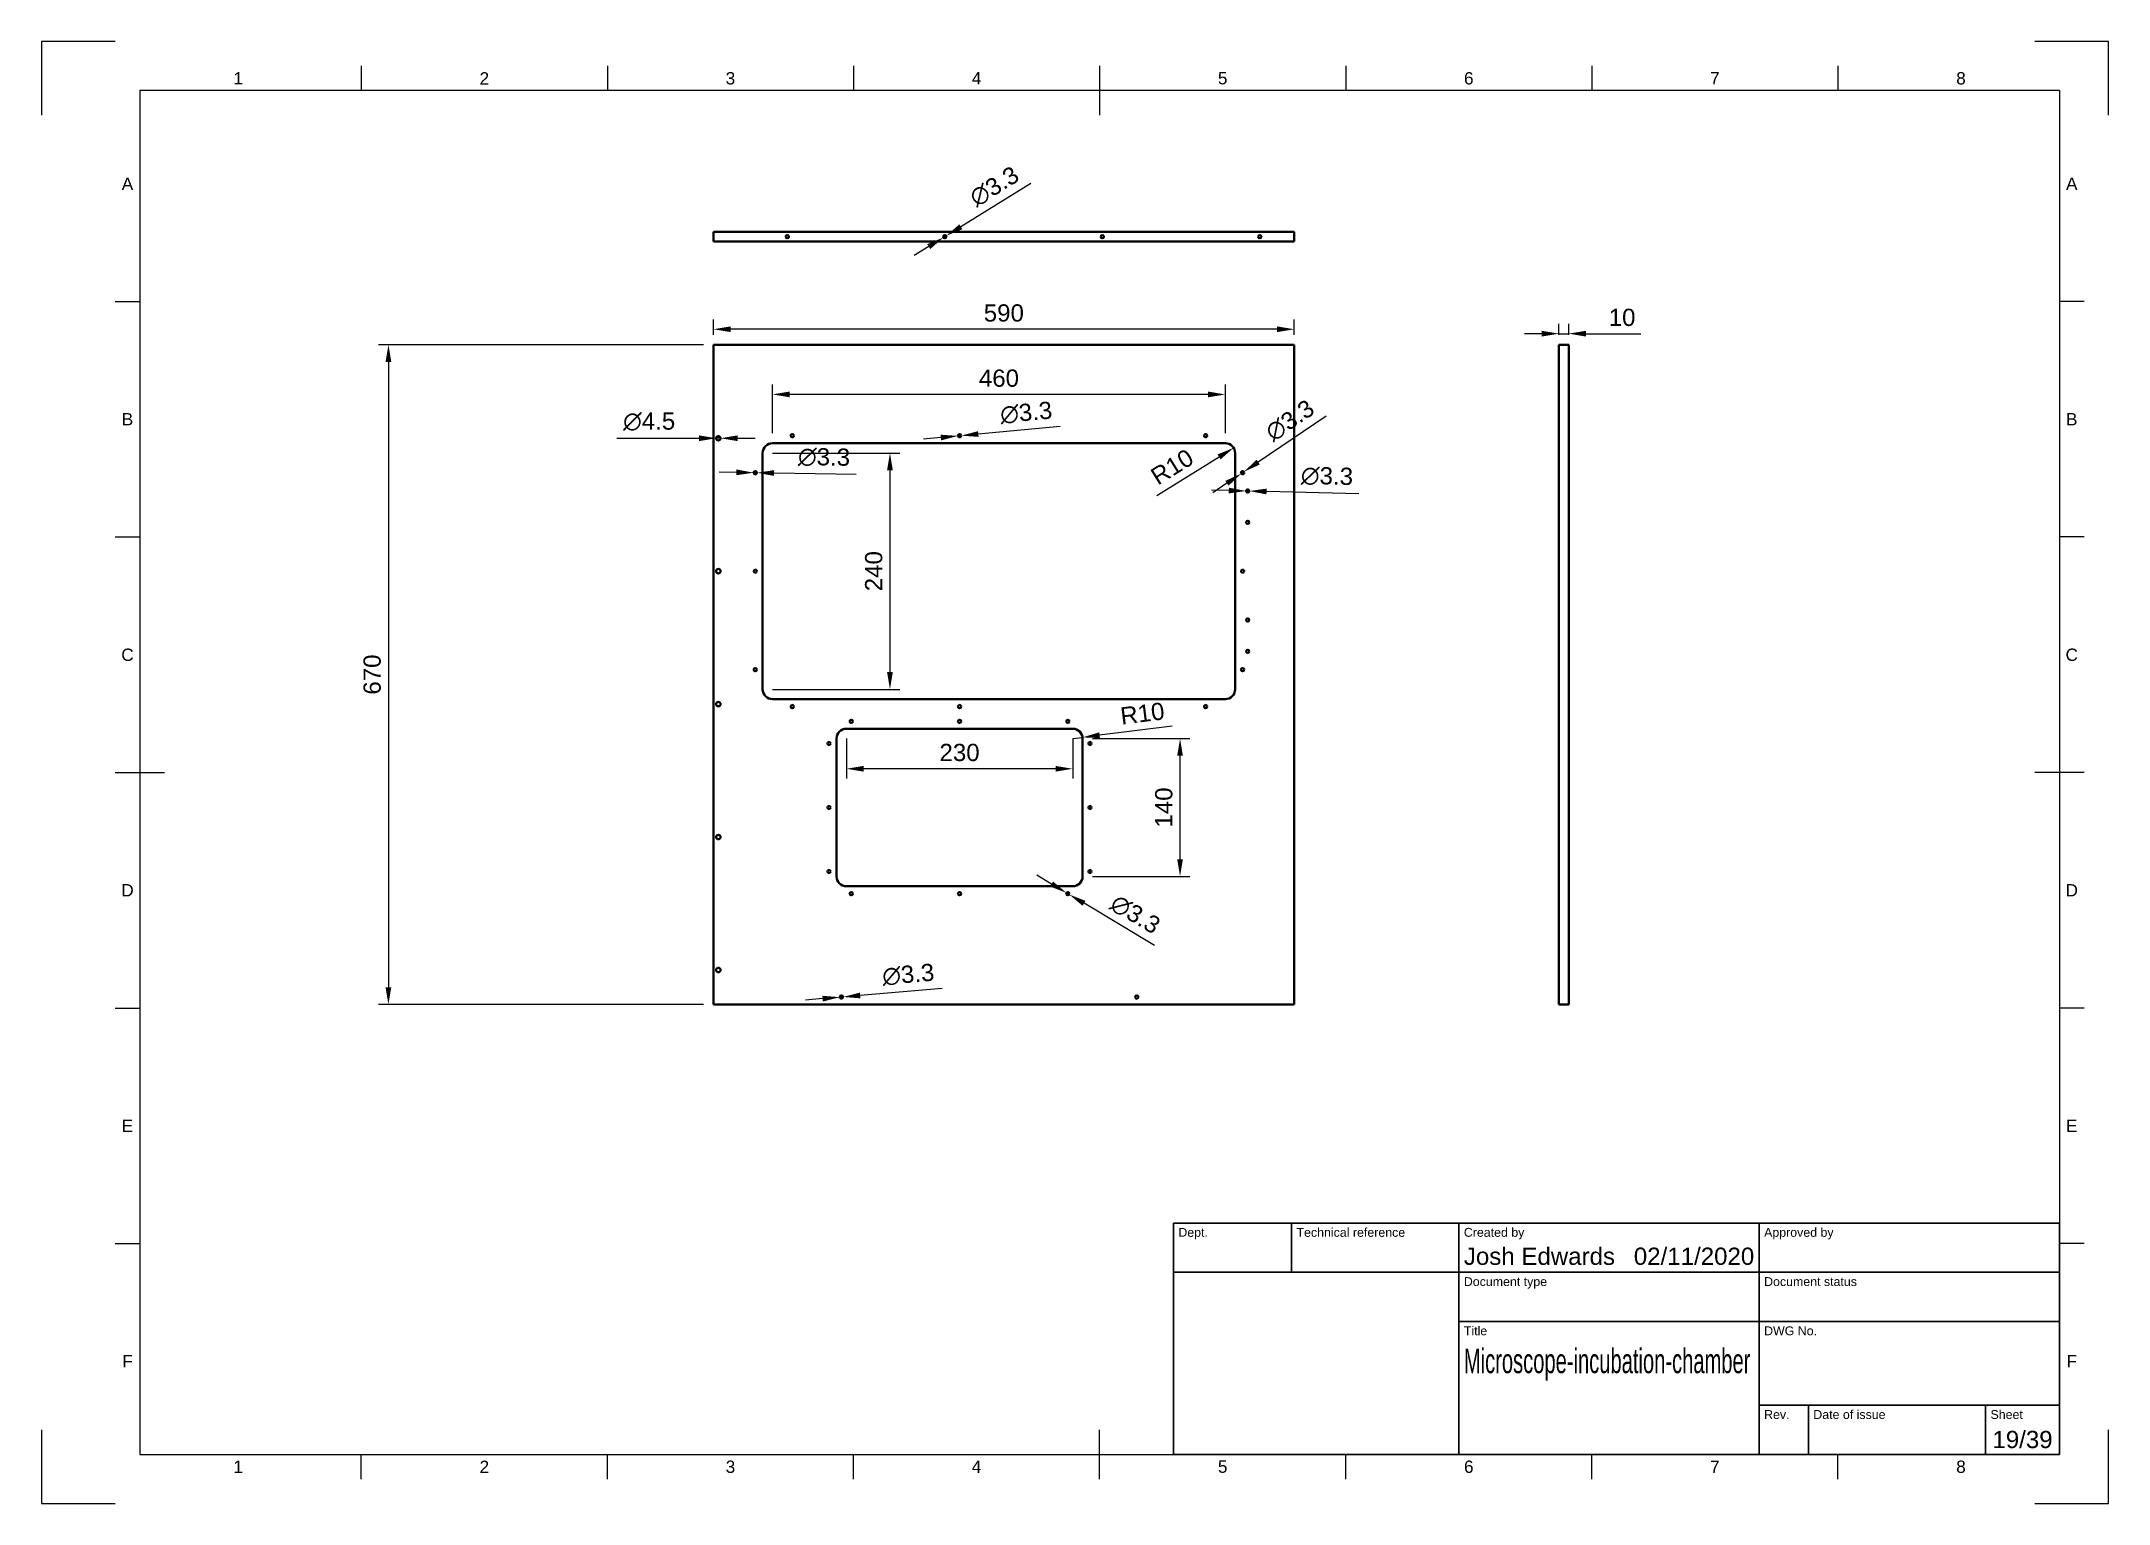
# Model space of a CAD drawing. Header units: millimetres. Extents: x 0 to 420, y 0 to 297.
import ezdxf
from ezdxf.enums import TextEntityAlignment as Align

# ---------------------------------------------------------------- set-up
doc = ezdxf.new("R2010")
doc.units = ezdxf.units.MM
doc.header["$LTSCALE"] = 0.75
for name, color, linetype, lineweight in [('Border', 7, 'Continuous', 25), ('Dimensions', 7, 'Continuous', 25), ('TitleBlock', 7, 'Continuous', 35), ('Visible', 7, 'Continuous', 50)]:
    doc.layers.add(name, color=color, linetype=linetype, lineweight=lineweight)
doc.styles.add('FusionTitle', font='')
doc.styles.get("Standard").update_dxf_attribs({"font": 'arial.ttf'})
doc.styles.get('FusionTitle').set_extended_font_data('Arial Unicode MS')
doc.dimstyles.new('ISO-25', dxfattribs={"dimtxt": 3.5, "dimasz": 3.5, "dimexe": 2, "dimexo": 2, "dimgap": 1.5, "dimtad": 1, "dimzin": 12, "dimdsep": 46, "dimtxsty": 'Standard', "dimcen": 0, "dimclrd": 256, "dimclre": 256, "dimclrt": 256, "dimazin": 3, "dimtp": 0.1, "dimtm": 0.1, "dimtfac": 0.714, "dimtmove": 0, "dimatfit": 3, "dimfxl": 1, "dimtzin": 12, "dimarcsym": 0})

# ---------------------------------------------------------------- blocks, each defined once
blk = doc.blocks.new('ISO_A3_SHEET')
at = {"layer": 'Border'}
for p, q in [((15, 297), (0, 297)), ((0, 297), (0, 282)), ((420, 297), (405, 297)), ((420, 282), (420, 297)), ((65, 292), (65, 287)), ((115, 292), (115, 287)), ((165, 292), (165, 287)), ((215, 292), (215, 282)), ((265, 292), (265, 287)), ((315, 292), (315, 287)), ((365, 292), (365, 287)), ((410, 287), (20, 287)), ((20, 287), (20, 10)), ((410, 287), (410, 10)), ((15, 244.16666), (20, 244.16666)), ((415, 244.16666), (410, 244.16666)), ((15, 196.33333), (20, 196.33333)), ((415, 196.33333), (410, 196.33333)), ((15, 148.5), (25, 148.5)), ((415, 148.5), (405, 148.5)), ((15, 100.66667), (20, 100.66667)), ((415, 100.66667), (410, 100.66667)), ((15, 52.83334), (20, 52.83334)), ((415, 52.83334), (410, 52.83334)), ((0, 15), (0, 0)), ((215, 5), (215, 15)), ((420, 0), (420, 15)), ((20, 10), (410, 10)), ((65, 5), (65, 10)), ((115, 5), (115, 10)), ((165, 5), (165, 10)), ((265, 5), (265, 10)), ((315, 5), (315, 10)), ((365, 5), (365, 10)), ((0, 0), (15, 0)), ((405, 0), (420, 0))]:
    blk.add_line(p, q, dxfattribs=at)
at = {"layer": 'Border', "style": 'FusionTitle'}
for s, p in [('1', (40, 289.5)), ('2', (90, 289.5)), ('3', (140, 289.5)), ('4', (190, 289.5)), ('5', (240, 289.5)), ('6', (290, 289.5)), ('7', (340, 289.5)), ('8', (390, 289.5)), ('A', (17.5, 268.08333)), ('A', (412.5, 268.08333)), ('B', (17.5, 220.25)), ('B', (412.5, 220.25)), ('C', (17.5, 172.41667)), ('C', (412.5, 172.41667)), ('D', (17.5, 124.58334)), ('D', (412.5, 124.58334)), ('E', (17.5, 76.75001)), ('E', (412.5, 76.75001)), ('F', (17.5, 28.91668)), ('F', (412.5, 28.91668)), ('1', (40, 7.5)), ('2', (90, 7.5)), ('3', (140, 7.5)), ('4', (190, 7.5)), ('5', (240, 7.5)), ('6', (290, 7.5)), ('7', (340, 7.5)), ('8', (390, 7.5))]:
    blk.add_text(s, height=2.5, dxfattribs=at).set_placement(p, align=Align.MIDDLE)
blk = doc.blocks.new('ISO_TITLEBLOCK')
at = {"layer": 'TitleBlock'}
for p, q in [((0, 47), (-180, 47)), ((-180, 47), (-180, 0)), ((-156, 37), (-156, 47)), ((-122, 0), (-122, 47)), ((-61, 0), (-61, 47)), ((0, 0), (0, 47)), ((-180, 37), (0, 37)), ((-122, 27), (0, 27)), ((-61, 10), (0, 10)), ((-51, 0), (-51, 10)), ((-15, 0), (-15, 10)), ((-180, 0), (0, 0))]:
    blk.add_line(p, q, dxfattribs=at)
at = {"layer": 'TitleBlock', "style": 'FusionTitle'}
for s, p in [('Dept.', (-179, 46)), ('Technical reference', (-155, 46)), ('Created by', (-121, 46)), ('Approved by', (-60, 46)), ('Document type', (-121, 36)), ('Document status', (-60, 36)), ('Title', (-121, 26)), ('DWG No.', (-60, 26)), ('Rev.', (-60, 9)), ('Date of issue', (-50, 9)), ('Sheet', (-14, 9))]:
    blk.add_text(s, height=1.8, dxfattribs=at).set_placement(p, align=Align.TOP_LEFT)
for tag, p, height in [('DEPT', (-179, 38.5), 3.5), ('TECHNICAL_REFERENCE', (-155, 38.5), 3.5), ('CREATED_BY', (-121, 38.5), 3.5), ('APPROVED_BY', (-60, 38.5), 3.5), ('DOCUMENT_TYPE', (-121, 28.5), 3.5), ('DOCUMENT_STATUS', (-60, 28.5), 3.5), ('TITLE_1', (-121, 16.5), 5), ('TITLE_2', (-121, 9), 5), ('TITLE_3', (-121, 1.5), 5), ('DATE_OF_ISSUE', (-50, 1.5), 3.5)]:
    blk.add_attdef(tag, p, '', height=height, dxfattribs=at)
for tag, p in [('CREATED_DATE', (-62, 38.5)), ('APPROVED_DATE', (-1, 38.5))]:
    blk.add_attdef(tag, text='', height=3.5, dxfattribs=at).set_placement(p, align=Align.RIGHT)
for tag, height, p in [('DRAWING_NUMBER', 5, (-30.5, 16.6)), ('REV', 3.5, (-56, 3.1)), ('SHEET', 3.5, (-7.5, 3.1))]:
    blk.add_attdef(tag, text='', height=height, dxfattribs=at).set_placement(p, align=Align.MIDDLE)
blk = doc.blocks.new('*D23')
at = {"layer": 'Defpoints', "color": 0, "transparency": 16777216}
for p in [(308.309589, 235.389237), (310.309589, 237.62864), (310.309589, 235.389237)]:
    blk.add_point(p, dxfattribs=at)
at = {"layer": 'Dimensions', "lineweight": -2, "transparency": 16777216}
for p, q in [((308.309589, 237.389237), (308.309589, 239.62864)), ((310.309589, 237.389237), (310.309589, 239.62864)), ((304.809589, 237.62864), (301.309589, 237.62864)), ((308.309589, 237.62864), (310.309589, 237.62864)), ((313.809589, 237.62864), (324.981826, 237.62864))]:
    blk.add_line(p, q, dxfattribs=at)
at = {"layer": 'Dimensions', "transparency": 16777216}
for points in [[(304.809589, 238.211973), (304.809589, 237.045306), (308.309589, 237.62864)], [(313.809589, 238.211973), (313.809589, 237.045306), (310.309589, 237.62864)]]:
    blk.add_solid(points, dxfattribs=at)
at = {"layer": 'Dimensions', "transparency": 16777216, "insert": (321.145707, 240.915645), "char_height": 3.5, "attachment_point": 5}
blk.add_mtext('10', dxfattribs=at)
blk = doc.blocks.new('*D24')
at = {"layer": 'Defpoints', "color": 0, "transparency": 16777216}
for p in [(183.263878, 257.154632), (183.82558, 257.501174)]:
    blk.add_point(p, dxfattribs=at)
at = {"layer": 'Dimensions', "lineweight": -2, "transparency": 16777216}
for p, q in [((201.00009, 268.097018), (186.804298, 259.3389)), ((183.263878, 257.154632), (183.82558, 257.501174)), ((180.28516, 255.316906), (177.306441, 253.47918))]:
    blk.add_line(p, q, dxfattribs=at)
at = {"layer": 'Dimensions', "transparency": 16777216}
for points in [[(179.978872, 255.813359), (180.591447, 254.820453), (183.263878, 257.154632)], [(186.498011, 259.835353), (187.110586, 258.842447), (183.82558, 257.501174)]]:
    blk.add_solid(points, dxfattribs=at)
at = {"layer": 'Dimensions', "transparency": 16777216, "insert": (193.614268, 267.517575), "char_height": 3.5, "attachment_point": 5, "rotation": 31.67257421}
blk.add_mtext('∅3.3', dxfattribs=at)
blk = doc.blocks.new('*D25')
at = {"layer": 'Defpoints', "color": 0, "transparency": 16777216}
for p in [(136.544729, 238.528913), (136.544729, 235.389238), (254.544729, 235.389238)]:
    blk.add_point(p, dxfattribs=at)
at = {"layer": 'Dimensions', "lineweight": -2, "transparency": 16777216}
for p, q in [((136.544729, 237.389238), (136.544729, 240.528913)), ((254.544729, 237.389238), (254.544729, 240.528913)), ((251.044729, 238.528913), (140.044729, 238.528913))]:
    blk.add_line(p, q, dxfattribs=at)
at = {"layer": 'Dimensions', "transparency": 16777216}
for points in [[(140.044729, 239.112246), (140.044729, 237.94558), (136.544729, 238.528913)], [(251.044729, 239.112246), (251.044729, 237.94558), (254.544729, 238.528913)]]:
    blk.add_solid(points, dxfattribs=at)
at = {"layer": 'Dimensions', "transparency": 16777216, "insert": (195.544729, 241.815918), "char_height": 3.5, "attachment_point": 5}
blk.add_mtext('590', dxfattribs=at)
blk = doc.blocks.new('*D26')
at = {"layer": 'Defpoints', "color": 0, "transparency": 16777216}
for p in [(136.544729, 235.389238), (70.513193, 101.389238), (136.544729, 101.389238)]:
    blk.add_point(p, dxfattribs=at)
at = {"layer": 'Dimensions', "lineweight": -2, "transparency": 16777216}
for p, q in [((134.544729, 235.389238), (68.513193, 235.389238)), ((70.513193, 231.889238), (70.513193, 104.889238)), ((134.544729, 101.389238), (68.513193, 101.389238))]:
    blk.add_line(p, q, dxfattribs=at)
at = {"layer": 'Dimensions', "transparency": 16777216}
for points in [[(69.92986, 231.889238), (71.096527, 231.889238), (70.513193, 235.389238)], [(69.92986, 104.889238), (71.096527, 104.889238), (70.513193, 101.389238)]]:
    blk.add_solid(points, dxfattribs=at)
at = {"layer": 'Dimensions', "transparency": 16777216, "insert": (67.226188, 168.389238), "char_height": 3.5, "attachment_point": 5, "rotation": 90}
blk.add_mtext('670', dxfattribs=at)
blk = doc.blocks.new('*D27')
at = {"layer": 'Defpoints', "color": 0, "transparency": 16777216}
for p in [(137.094729, 216.389003), (137.994729, 216.389472)]:
    blk.add_point(p, dxfattribs=at)
at = {"layer": 'Dimensions', "lineweight": -2, "transparency": 16777216}
for p, q in [((116.888388, 216.378466), (133.59473, 216.387178)), ((137.994729, 216.389472), (137.094729, 216.389003)), ((141.494729, 216.391298), (144.994728, 216.393123))]:
    blk.add_line(p, q, dxfattribs=at)
at = {"layer": 'Dimensions', "transparency": 16777216}
for points in [[(133.594425, 216.970511), (133.595034, 215.803845), (137.094729, 216.389003)], [(141.494424, 216.974631), (141.495033, 215.807964), (137.994729, 216.389472)]]:
    blk.add_solid(points, dxfattribs=at)
at = {"layer": 'Dimensions', "transparency": 16777216, "insert": (123.489794, 219.766799), "char_height": 3.5, "attachment_point": 5, "rotation": 0.0298511}
blk.add_mtext('∅4.5', dxfattribs=at)
blk = doc.blocks.new('*D28')
at = {"layer": 'Defpoints', "color": 0, "transparency": 16777216}
for p in [(148.544729, 225.288733), (148.544729, 215.389238), (240.544729, 215.389238)]:
    blk.add_point(p, dxfattribs=at)
at = {"layer": 'Dimensions', "lineweight": -2, "transparency": 16777216}
for p, q in [((148.544729, 217.389238), (148.544729, 227.288733)), ((240.544729, 217.389238), (240.544729, 227.288733)), ((237.044729, 225.288733), (152.044729, 225.288733))]:
    blk.add_line(p, q, dxfattribs=at)
at = {"layer": 'Dimensions', "transparency": 16777216}
for points in [[(152.044729, 225.872066), (152.044729, 224.705399), (148.544729, 225.288733)], [(237.044729, 225.872066), (237.044729, 224.705399), (240.544729, 225.288733)]]:
    blk.add_solid(points, dxfattribs=at)
at = {"layer": 'Dimensions', "transparency": 16777216, "insert": (194.544729, 228.575738), "char_height": 3.5, "attachment_point": 5}
blk.add_mtext('460', dxfattribs=at)
blk = doc.blocks.new('*D29')
at = {"layer": 'Defpoints', "color": 0, "transparency": 16777216}
for p in [(186.216158, 216.85856), (186.8733, 216.919915)]:
    blk.add_point(p, dxfattribs=at)
at = {"layer": 'Dimensions', "lineweight": -2, "transparency": 16777216}
for p, q in [((206.965996, 218.795887), (190.358144, 217.245281)), ((182.731314, 216.533195), (179.24647, 216.207829)), ((186.216158, 216.85856), (186.8733, 216.919915))]:
    blk.add_line(p, q, dxfattribs=at)
at = {"layer": 'Dimensions', "transparency": 16777216}
for points in [[(182.677087, 217.114002), (182.785542, 215.952387), (186.216158, 216.85856)], [(190.303916, 217.826088), (190.412372, 216.664473), (186.8733, 216.919915)]]:
    blk.add_solid(points, dxfattribs=at)
at = {"layer": 'Dimensions', "transparency": 16777216, "insert": (200.089827, 221.5535), "char_height": 3.5, "attachment_point": 5, "rotation": 5.33403005}
blk.add_mtext('∅3.3', dxfattribs=at)
blk = doc.blocks.new('*D30')
at = {"layer": 'Defpoints', "color": 0, "transparency": 16777216}
for p in [(238.843463, 212.337718), (240.544729, 213.389238)]:
    blk.add_point(p, dxfattribs=at)
at = {"layer": 'Dimensions', "lineweight": -2, "transparency": 16777216}
blk.add_line((226.635775, 204.792384), (239.268779, 212.600598), dxfattribs=at)
at = {"layer": 'Dimensions', "transparency": 16777216}
blk.add_solid([(238.962086, 213.096801), (239.575473, 212.104395), (242.245995, 214.440757)], dxfattribs=at)
at = {"layer": 'Dimensions', "transparency": 16777216, "insert": (229.735494, 210.572447), "char_height": 3.5, "attachment_point": 5, "rotation": 31.7194188}
blk.add_mtext('R10', dxfattribs=at)
blk = doc.blocks.new('*D31')
at = {"layer": 'Defpoints', "color": 0, "transparency": 16777216}
for p in [(144.714787, 209.395425), (145.374671, 209.38305)]:
    blk.add_point(p, dxfattribs=at)
at = {"layer": 'Dimensions', "lineweight": -2, "transparency": 16777216}
for p, q in [((141.215402, 209.461052), (137.716018, 209.52668)), ((144.714787, 209.395425), (145.374671, 209.38305)), ((165.551205, 209.004661), (148.874056, 209.317423))]:
    blk.add_line(p, q, dxfattribs=at)
at = {"layer": 'Dimensions', "transparency": 16777216}
for points in [[(141.22634, 210.044283), (141.204465, 208.877822), (144.714787, 209.395425)], [(148.884994, 209.900654), (148.863118, 208.734192), (145.374671, 209.38305)]]:
    blk.add_solid(points, dxfattribs=at)
at = {"layer": 'Dimensions', "transparency": 16777216, "insert": (159.025791, 212.512524), "char_height": 3.5, "attachment_point": 5, "rotation": 358.92558367}
blk.add_mtext('∅3.3', dxfattribs=at)
blk = doc.blocks.new('*D32')
at = {"layer": 'Defpoints', "color": 0, "transparency": 16777216}
for p in [(146.544729, 213.389238), (146.544729, 165.389238), (172.406775, 165.389238)]:
    blk.add_point(p, dxfattribs=at)
at = {"layer": 'Dimensions', "lineweight": -2, "transparency": 16777216}
for p, q in [((148.544729, 213.389238), (174.406775, 213.389238)), ((172.406775, 209.889238), (172.406775, 168.889238)), ((148.544729, 165.389238), (174.406775, 165.389238))]:
    blk.add_line(p, q, dxfattribs=at)
at = {"layer": 'Dimensions', "transparency": 16777216}
for points in [[(171.823442, 209.889238), (172.990109, 209.889238), (172.406775, 213.389238)], [(171.823442, 168.889238), (172.990109, 168.889238), (172.406775, 165.389238)]]:
    blk.add_solid(points, dxfattribs=at)
at = {"layer": 'Dimensions', "transparency": 16777216, "insert": (169.11977, 189.389238), "char_height": 3.5, "attachment_point": 5, "rotation": 90}
blk.add_mtext('240', dxfattribs=at)
blk = doc.blocks.new('*D33')
at = {"layer": 'Defpoints', "color": 0, "transparency": 16777216}
for p in [(243.771357, 209.204392), (244.318101, 209.574083)]:
    blk.add_point(p, dxfattribs=at)
at = {"layer": 'Dimensions', "lineweight": -2, "transparency": 16777216}
for p, q in [((261.035257, 220.877728), (247.217497, 211.534569)), ((240.871961, 207.243906), (237.972565, 205.283421)), ((243.771357, 209.204392), (244.318101, 209.574083))]:
    blk.add_line(p, q, dxfattribs=at)
at = {"layer": 'Dimensions', "transparency": 16777216}
for points in [[(246.890749, 212.017801), (247.544244, 211.051336), (244.318101, 209.574083)], [(240.545214, 207.727139), (241.198709, 206.760674), (243.771357, 209.204392)]]:
    blk.add_solid(points, dxfattribs=at)
at = {"layer": 'Dimensions', "transparency": 16777216, "insert": (253.680067, 219.990431), "char_height": 3.5, "attachment_point": 5, "rotation": 34.06539939}
blk.add_mtext('∅3.3', dxfattribs=at)
blk = doc.blocks.new('*D34')
at = {"layer": 'Defpoints', "color": 0, "transparency": 16777216}
for p in [(244.754836, 205.677658), (245.414622, 205.660818)]:
    blk.add_point(p, dxfattribs=at)
at = {"layer": 'Dimensions', "lineweight": -2, "transparency": 16777216}
for p, q in [((241.255976, 205.766959), (237.757115, 205.856261)), ((244.754836, 205.677658), (245.414622, 205.660818)), ((267.696322, 205.09212), (248.913482, 205.571516))]:
    blk.add_line(p, q, dxfattribs=at)
at = {"layer": 'Dimensions', "transparency": 16777216}
for points in [[(241.27086, 206.350103), (241.241092, 205.183816), (244.754836, 205.677658)], [(248.928366, 206.154659), (248.898599, 204.988373), (245.414622, 205.660818)]]:
    blk.add_solid(points, dxfattribs=at)
at = {"layer": 'Dimensions', "transparency": 16777216, "insert": (261.194791, 208.644052), "char_height": 3.5, "attachment_point": 5, "rotation": 358.53793888}
blk.add_mtext('∅3.3', dxfattribs=at)
blk = doc.blocks.new('*D35')
at = {"layer": 'Defpoints', "color": 0, "transparency": 16777216}
for p in [(163.544729, 157.389238), (209.544729, 157.389238), (163.544729, 149.257377)]:
    blk.add_point(p, dxfattribs=at)
at = {"layer": 'Dimensions', "lineweight": -2, "transparency": 16777216}
for p, q in [((163.544729, 155.389238), (163.544729, 147.257377)), ((209.544729, 155.389238), (209.544729, 147.257377)), ((206.044729, 149.257377), (167.044729, 149.257377))]:
    blk.add_line(p, q, dxfattribs=at)
at = {"layer": 'Dimensions', "transparency": 16777216}
for points in [[(167.044729, 149.84071), (167.044729, 148.674044), (163.544729, 149.257377)], [(206.044729, 149.84071), (206.044729, 148.674044), (209.544729, 149.257377)]]:
    blk.add_solid(points, dxfattribs=at)
at = {"layer": 'Dimensions', "transparency": 16777216, "insert": (186.544729, 152.545576), "char_height": 3.5, "attachment_point": 5}
blk.add_mtext('230', dxfattribs=at)
blk = doc.blocks.new('*D36')
at = {"layer": 'Defpoints', "color": 0, "transparency": 16777216}
for p in [(211.544729, 155.389238), (231.343719, 155.389238), (211.544729, 127.389238)]:
    blk.add_point(p, dxfattribs=at)
at = {"layer": 'Dimensions', "lineweight": -2, "transparency": 16777216}
for p, q in [((213.544729, 155.389238), (233.343719, 155.389238)), ((231.343719, 130.889238), (231.343719, 151.889238)), ((213.544729, 127.389238), (233.343719, 127.389238))]:
    blk.add_line(p, q, dxfattribs=at)
at = {"layer": 'Dimensions', "transparency": 16777216}
for points in [[(230.760386, 151.889238), (231.927052, 151.889238), (231.343719, 155.389238)], [(230.760386, 130.889238), (231.927052, 130.889238), (231.343719, 127.389238)]]:
    blk.add_solid(points, dxfattribs=at)
at = {"layer": 'Dimensions', "transparency": 16777216, "insert": (228.056713, 141.389238), "char_height": 3.5, "attachment_point": 5, "rotation": 90}
blk.add_mtext('140', dxfattribs=at)
blk = doc.blocks.new('*D37')
at = {"layer": 'Defpoints', "color": 0, "transparency": 16777216}
for p in [(211.529138, 155.638482), (209.544729, 155.389238)]:
    blk.add_point(p, dxfattribs=at)
at = {"layer": 'Dimensions', "lineweight": -2, "transparency": 16777216}
for p, q in [((209.544729, 155.389238), (211.529138, 155.638482)), ((229.737372, 157.925457), (215.001853, 156.074659))]:
    blk.add_line(p, q, dxfattribs=at)
at = {"layer": 'Dimensions', "transparency": 16777216}
blk.add_solid([(214.929156, 156.653445), (215.074549, 155.495873), (211.529138, 155.638482)], dxfattribs=at)
at = {"layer": 'Dimensions', "transparency": 16777216, "insert": (223.696337, 160.479527), "char_height": 3.5, "attachment_point": 5, "rotation": 7.15892937}
blk.add_mtext('R10', dxfattribs=at)
blk = doc.blocks.new('*D38')
at = {"layer": 'Defpoints', "color": 0, "transparency": 16777216}
for p in [(208.2613, 124.058258), (208.828158, 123.720218)]:
    blk.add_point(p, dxfattribs=at)
at = {"layer": 'Dimensions', "lineweight": -2, "transparency": 16777216}
for p, q in [((205.25523, 125.850894), (202.24916, 127.64353)), ((208.2613, 124.058258), (208.828158, 123.720218)), ((226.160369, 113.384348), (211.834228, 121.927582))]:
    blk.add_line(p, q, dxfattribs=at)
at = {"layer": 'Dimensions', "transparency": 16777216}
for points in [[(205.554002, 126.351905), (204.956457, 125.349882), (208.2613, 124.058258)], [(212.133001, 122.428593), (211.535456, 121.42657), (208.828158, 123.720218)]]:
    blk.add_solid(points, dxfattribs=at)
at = {"layer": 'Dimensions', "transparency": 16777216, "insert": (222.234013, 119.666852), "char_height": 3.5, "attachment_point": 5, "rotation": 329.19072047}
blk.add_mtext('∅3.3', dxfattribs=at)
blk = doc.blocks.new('*D39')
at = {"layer": 'Defpoints', "color": 0, "transparency": 16777216}
for p in [(162.215898, 102.861487), (162.87356, 102.916988)]:
    blk.add_point(p, dxfattribs=at)
at = {"layer": 'Dimensions', "lineweight": -2, "transparency": 16777216}
for p, q in [((158.728295, 102.567164), (155.240692, 102.272841)), ((162.215898, 102.861487), (162.87356, 102.916988)), ((182.982163, 104.613979), (166.361163, 103.211311))]:
    blk.add_line(p, q, dxfattribs=at)
at = {"layer": 'Dimensions', "transparency": 16777216}
for points in [[(158.679241, 103.148431), (158.777349, 101.985897), (162.215898, 102.861487)], [(166.312109, 103.792578), (166.410217, 102.630044), (162.87356, 102.916988)]]:
    blk.add_solid(points, dxfattribs=at)
at = {"layer": 'Dimensions', "transparency": 16777216, "insert": (176.130821, 107.432708), "char_height": 3.5, "attachment_point": 5, "rotation": 4.82381334}
blk.add_mtext('∅3.3', dxfattribs=at)

msp = doc.modelspace()

# ---------------------------------------------------------------- linework, layer by layer
at = {"layer": 'Visible'}
for p, q in [((136.544729, 258.327903, 67), (254.544729, 258.327903, 67)), ((136.544729, 258.327903, 67), (136.544729, 256.327903, 67)), ((254.544729, 256.327903, 67), (136.544729, 256.327903, 67)), ((254.544729, 258.327903, 67), (254.544729, 256.327903, 67))]:
    msp.add_line(p, q, dxfattribs=at)
at = {"layer": 'Visible', "extrusion": (0, 1, 0)}
for p, q in [((136.544729, 235.389238, 1), (136.544729, 101.389238, 1)), ((254.544729, 235.389238, 1), (136.544729, 235.389238, 1)), ((254.544729, 101.389238, 1), (254.544729, 235.389238, 1)), ((308.309589, 101.389237, 59), (308.309589, 235.389237, 59)), ((308.309589, 235.389237, 59), (310.309589, 235.389237, 59)), ((310.309589, 235.389237, 59), (310.309589, 101.389237, 59)), ((240.544729, 215.389238, 1), (148.544729, 215.389238, 1)), ((146.544729, 213.389238, 1), (146.544729, 165.389238, 1)), ((242.544729, 165.389238, 1), (242.544729, 213.389238, 1)), ((148.544729, 163.389238, 1), (240.544729, 163.389238, 1)), ((209.544729, 157.389238, 1), (163.544729, 157.389238, 1)), ((161.544729, 155.389238, 1), (161.544729, 127.389238, 1)), ((211.544729, 127.389238, 1), (211.544729, 155.389238, 1)), ((163.544729, 125.389238, 1), (209.544729, 125.389238, 1)), ((136.544729, 101.389238, 1), (254.544729, 101.389238, 1)), ((308.309589, 101.389237, 59), (310.309589, 101.389237, 59))]:
    msp.add_line(p, q, dxfattribs=at)
at = {"layer": 'Visible', "extrusion": (-1e-16, 0, -1)}
for centre in [(-151.544729, 257.327903, -67), (-183.544729, 257.327903, -67), (-215.544729, 257.327903, -67), (-247.544729, 257.327903, -67)]:
    msp.add_circle(centre, 0.33, dxfattribs=at)
at = {"layer": 'Visible'}
for centre, radius in [((137.544729, 216.389238, 1), 0.45), ((152.544729, 216.889238, 1), 0.33), ((186.544729, 216.889238, 1), 0.33), ((236.544729, 216.889238, 1), 0.33), ((145.044729, 209.389238, 1), 0.33), ((244.044729, 209.389238, 1), 0.33), ((245.084729, 205.669238, 1), 0.33), ((245.084729, 199.309238, 1), 0.33), ((137.544729, 189.389238, 1), 0.45), ((145.044729, 189.389238, 1), 0.33), ((244.044729, 189.389238, 1), 0.33), ((245.084729, 179.469238, 1), 0.33), ((245.084729, 173.109238, 1), 0.33), ((145.044729, 169.389238, 1), 0.33), ((244.044729, 169.389238, 1), 0.33), ((137.544729, 162.389238, 1), 0.45), ((152.544729, 161.889238, 1), 0.33), ((186.544729, 161.889238, 1), 0.33), ((236.544729, 161.889238, 1), 0.33), ((164.544729, 158.889238, 1), 0.33), ((186.544729, 158.889238, 1), 0.33), ((208.544729, 158.889238, 1), 0.33), ((160.044729, 154.389238, 1), 0.33), ((213.044729, 154.389238, 1), 0.33), ((160.044729, 141.389238, 1), 0.33), ((213.044729, 141.389238, 1), 0.33), ((137.544729, 135.389238, 1), 0.45), ((160.044729, 128.389238, 1), 0.33), ((213.044729, 128.389238, 1), 0.33), ((164.544729, 123.889238, 1), 0.33), ((186.544729, 123.889238, 1), 0.33), ((208.544729, 123.889238, 1), 0.33), ((137.544729, 108.389238, 1), 0.45)]:
    msp.add_circle(centre, radius, dxfattribs=at)
at = {"layer": 'Visible', "extrusion": (-2e-16, 0, -1)}
for centre in [(-162.544729, 102.889238, -1), (-222.544729, 102.889238, -1)]:
    msp.add_circle(centre, 0.33, dxfattribs=at)
at = {"layer": 'Visible'}
for centre, start, end in [((148.544729, 213.389238, 1), 90, 180), ((240.544729, 213.389238, 1), 0, 90), ((148.544729, 165.389238, 1), 180, 270), ((240.544729, 165.389238, 1), 270, 0), ((163.544729, 155.389238, 1), 90, 180), ((209.544729, 155.389238, 1), 0, 90), ((163.544729, 127.389238, 1), 180, 270), ((209.544729, 127.389238, 1), 270, 0)]:
    msp.add_arc(centre, 2, start, end, dxfattribs=at)

# ---------------------------------------------------------------- block references
at = {"layer": 'Border'}
msp.add_blockref('ISO_A3_SHEET', (0, 0), dxfattribs=at)
at = {"layer": 'TitleBlock'}
ref = msp.add_blockref('ISO_TITLEBLOCK', (410, 10), dxfattribs=at)
ref.add_attrib('CREATED_DATE', '02/11/2020', dxfattribs={"height": 3.5, "style": 'FusionTitle'}).set_placement((348, 48.5), align=Align.RIGHT)
ref.add_attrib('SHEET', '19/39', dxfattribs={"height": 3.5, "style": 'FusionTitle'}).set_placement((402.5, 13.1), align=Align.MIDDLE)
ref.add_attrib('TITLE_1', 'Microscope-incubation-chamber', (289, 26.5), dxfattribs={"height": 5, "style": 'FusionTitle', "width": 0.585891})
ref.add_attrib('CREATED_BY', 'Josh Edwards', (289, 48.5), dxfattribs={"height": 3.5, "style": 'FusionTitle'})

# ---------------------------------------------------------------- dimensions: what is measured, and where the dimension line sits
at = {"layer": 'Dimensions'}
for p1, p2, picture, middle in [((183.263878, 257.154632), (183.82558, 257.501174), '*D24', (195.391553, 264.636822)), ((186.216158, 216.85856), (186.8733, 216.919915), '*D29', (200.404492, 218.183267)), ((243.771357, 209.204392), (244.318101, 209.574083), '*D33', (255.576075, 217.186391)), ((137.994729, 216.389472), (137.094729, 216.389003), '*D27', (123.491559, 216.381909)), ((244.754836, 205.677658), (245.414622, 205.660818), '*D34', (261.108426, 205.260263)), ((208.2613, 124.058258), (208.828158, 123.720218), '*D38', (220.500333, 116.759647)), ((162.215898, 102.861487), (162.87356, 102.916988), '*D39', (176.415465, 104.059807))]:
    dim = msp.add_diameter_dim_2p(p1=p1, p2=p2, dimstyle='ISO-25', override={"dimlfac": 5, "dimclrd": 256, "dimclre": 256}, dxfattribs=at)
    dim.commit()
    dim.dimension.update_dxf_attribs({"geometry": picture, "text_midpoint": middle, "dimtype": 163})
for p1, p2, distance, picture, middle in [((254.544729, 235.389238), (136.544729, 235.389238), -3.139675, '*D25', (195.544729, 241.815918)), ((308.309589, 235.389237), (310.309589, 235.389237), 2.239403, '*D23', (321.145707, 240.915645)), ((136.544729, 235.389238), (136.544729, 101.389238), -66.031536, '*D26', (67.226188, 168.389238)), ((240.544729, 215.389238), (148.544729, 215.389238), -9.899495, '*D28', (194.544729, 228.575738)), ((146.544729, 213.389238), (146.544729, 165.389238), 25.862046, '*D32', (169.11977, 189.389238)), ((209.544729, 157.389238), (163.544729, 157.389238), 8.131861, '*D35', (186.544729, 152.545576)), ((211.544729, 127.389238), (211.544729, 155.389238), -19.79899, '*D36', (228.056713, 141.389238))]:
    dim = msp.add_aligned_dim(p1=p1, p2=p2, distance=distance, dimstyle='ISO-25', override={"dimlfac": 5, "dimclrd": 256, "dimclre": 256}, dxfattribs=at)
    dim.commit()
    dim.dimension.update_dxf_attribs({"geometry": picture, "text_midpoint": middle})
dim = msp.add_diameter_dim_2p(p1=(144.714787, 209.395425), p2=(145.374671, 209.38305), dimstyle='ISO-25', override={"dimlfac": 5, "dimclrd": 256, "dimclre": 256}, dxfattribs=at)
dim.commit()
dim.dimension.update_dxf_attribs({"geometry": '*D31', "text_midpoint": (159.025791, 212.512524)})
dim = msp.add_radius_dim(center=(240.544729, 213.389238), mpoint=(238.843463, 212.337718), dimstyle='ISO-25', override={"dimlfac": 5, "dimse1": 1, "dimclrd": 256, "dimclre": 256}, dxfattribs=at)
dim.commit()
dim.dimension.update_dxf_attribs({"geometry": '*D30', "text_midpoint": (231.463669, 207.776412), "dimtype": 164})
dim = msp.add_radius_dim(center=(209.544729, 155.389238), mpoint=(211.529138, 155.638482), dimstyle='ISO-25', override={"dimlfac": 5, "dimse1": 1, "dimclrd": 256, "dimclre": 256}, dxfattribs=at)
dim.commit()
dim.dimension.update_dxf_attribs({"geometry": '*D37', "text_midpoint": (223.696337, 160.479527)})

doc.saveas('drawing.dxf')
